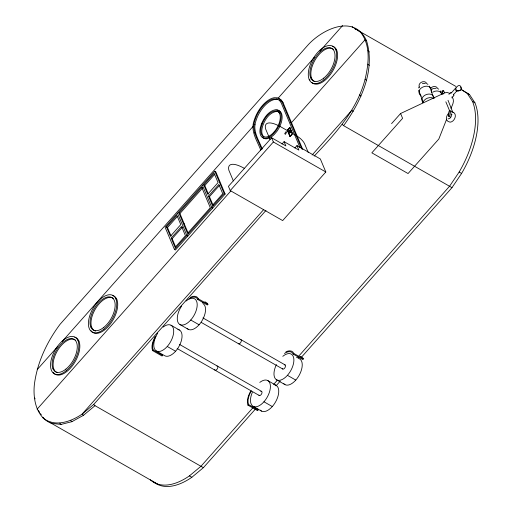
<?xml version="1.0" encoding="UTF-8"?>
<svg xmlns="http://www.w3.org/2000/svg" width="512" height="512" viewBox="0 0 512 512"><rect width="100%" height="100%" fill="white"/><g stroke="black" fill="none" stroke-linecap="round" stroke-linejoin="round"><path stroke-width="0.77" d="M157.421 483.974L51.488 423.379C36.262 417.453 32.838 399.098 34.368 384.589C37.165 362.579 46.835 342.016 60.019 324.346L308.608 44.32C323.571 28.467 354.579 14.144 366.547 40.806C375.635 70.605 360.8 101.766 343.616 125.67L451.981 187.654L461.594 173.434A71.552 37.427 -60.2 0 0 474.918 102.79L469.536 94.592L461.837 89.843M314.195 156.09C335.36 133.664 357.19 109.888 365.107 79.2C368.8 63.494 371.104 44.646 359.84 31.386M289.862 135.258L289.99 135.059M431.456 92.218C432.704 80.403 412.166 88.365 421.299 96.154M448.397 116.333L449.094 111.104L450.131 110.586L451.27 111.232M449.83 116.038L450.406 111.712M461.043 88.966L460.787 87.059M461.466 89.024C460.122 78.682 449.606 94.822 460.595 90.246M418.65 87.955L419.008 86.957M446.611 119.277L438.816 139.046L408.064 173.549L371.846 152.832L402.598 118.33L400.595 113.51L444.538 92.87L447.206 92.454L450.234 93.568M450.944 108.288C452.691 104.595 454.95 100.512 452.019 96.781M422.822 102.784C424.192 98.413 429.952 96.269 433.907 98.483M155.155 336.71C152.96 340.858 150.976 345.875 152.518 350.573L162.061 356.032L162.656 355.411L162.31 354.31M155.885 336.301C153.67 340.371 151.584 345.299 153.107 349.952L162.656 355.411M250.579 391.29C248.384 395.437 246.4 400.454 247.942 405.152L257.485 410.611L258.074 409.99L257.734 408.89M251.309 390.886C249.094 394.95 247.008 399.885 248.531 404.531L258.074 409.99M284.678 133.683L286.285 131.354M285.139 134.522L286.643 132.371M461.325 89.638L467.098 93.203L472.48 101.395A71.552 37.427 -60.2 0 1 459.155 172.038L449.549 186.259L299.014 355.827M430.31 88.691C431.738 86.246 436.102 85.459 437.555 88.25M204.89 301.747L207.411 303.373L207.93 304.32L207.36 305.005L197.818 299.546L198.381 298.861C197.165 295.578 192.934 295.757 190.438 297.382M300.314 356.326L302.829 357.952L303.354 358.899L302.784 359.584L293.242 354.125L293.805 353.44C292.589 350.157 288.358 350.336 285.862 351.962M448.506 115.187L449.261 115.072M37.197 369.594L57.894 346.278M62.144 341.498L253.19 126.285M314.522 57.203L277.99 98.349L281.171 99.821L283.021 102.547L302.771 149.517M319.814 51.245L342.579 25.6M214.81 171.226L165.088 227.232L174.445 249.485L175.418 250.042L225.139 194.042L215.782 171.782L214.81 171.226L224.16 193.485L225.139 194.042M166.515 226.989L176.87 215.322L180.768 224.595L170.413 236.262L166.515 226.989L167.488 227.546L171.085 236.109M201.734 187.322L210.31 207.725L187.52 233.389L178.944 212.992L201.734 187.322L202.707 187.878L179.917 213.549L188.186 233.222M203.802 184.986L214.163 173.318L218.061 182.592L207.699 194.259L203.802 184.986L204.774 185.542L208.378 194.106M167.488 227.546L177.331 216.467M204.774 185.542L214.618 174.458M171.194 238.118L181.549 226.451L185.446 235.725L175.091 247.392L171.194 238.118L172.166 238.675L175.763 247.238M208.48 196.115L218.842 184.448L222.739 193.722L212.378 205.389L208.48 196.115L209.453 196.672L213.056 205.235M172.166 238.675L182.522 227.008M209.453 196.672L219.296 185.587M281.99 144.026L284.09 141.658L285.882 145.92L271.584 137.741L228.442 186.336L230.227 190.579L282.675 220.582L325.818 171.987L320.339 158.957L296.979 145.594L294.874 147.962M174.445 249.485L224.16 193.485M230.227 190.579L273.37 141.984L271.584 137.741M37.082 409.21L230.912 190.88M287.718 129.773L289.376 127.904A0.659 0.346 -60.2 0 1 289.946 127.808L292.41 133.44A0.659 0.346 -60.2 0 1 292.147 134.278L290.49 136.147A0.659 0.346 -60.2 0 1 289.92 136.243L287.462 130.605A0.659 0.346 -60.2 0 1 287.718 129.773L289.498 127.974A0.659 0.346 -60.2 0 1 290.067 127.878M289.798 136.173A0.659 0.346 -60.2 0 0 290.368 136.077L292.026 134.208A0.659 0.346 -60.2 0 0 292.288 133.37L289.946 127.808M263.776 209.491L82.15 414.08C70.822 421.83 54.106 427.821 42.464 417.408M312.122 155.034L351.898 110.221L353.222 111.45M255.866 408.57L203.392 467.68L95.021 405.69L83.475 415.302L82.15 414.08L93.696 404.467L265.965 210.419M448.902 94.362L450.63 92.454L451.642 92.723M451.149 93.133L455.846 87.827M453.293 94.931L456.947 90.803M451.846 97.869L453.952 95.488L453.382 94.176M252.902 407.77L200.954 466.285L189.408 475.898A71.552 37.427 -60.2 0 1 150.278 479.75M273.574 384.486L277.28 380.307M276.006 385.882L280.243 381.101M301.446 357.222L451.981 187.654M391.584 123.622L400.595 113.51M460.742 89.51C459.776 90.963 457.075 91.437 456.224 89.651M152.518 350.573L153.107 349.952M247.942 405.152L248.531 404.531M449.133 112.826C445.978 115.283 444.685 121.485 450.157 122.176C454.989 121.786 458.24 112.672 451.597 111.84L450.842 111.878M152.71 481.146A71.552 37.427 -60.2 0 0 191.84 477.286L203.392 467.68M431.482 89.587L433.203 88.474L436.205 88.294M189.037 298.918C191.501 296.896 196.352 295.814 197.818 299.546M284.461 353.498C286.925 351.482 291.776 350.394 293.242 354.125M50.163 422.157L51.488 423.379L61.05 424.416L71.93 421.67L83.475 415.302M432.685 92.211C435.654 90.138 441.037 90.464 442.131 94.464M296.544 357.581L298.874 357.056M422.381 83.661L425.382 83.482M202.323 302.63L203.45 302.477M277.92 99.552L274.778 99.469A21.043 11.008 -60.2 0 0 256.038 120.576C252.051 130.605 258.816 140.032 262.278 149.043M448.109 118.707L448.467 118.867C450.528 118.662 452.288 115.667 451.123 113.862L451.974 114.349M280.448 100.922L276.947 98.995L273.805 98.912A21.043 11.008 -60.2 0 0 255.066 120.019C250.989 130.317 258.157 139.93 261.6 149.197M437.85 88.659L438.752 89.171M427.034 83.846L427.93 84.358M354.854 28.653L455.942 86.47M467.098 93.203L469.536 94.592M472.48 101.395L474.918 102.79M453.773 112.666L452.704 112.058L448.006 100.262M335.706 49.619L336.685 50.176M448.685 116.141L450.637 117.261M310.682 77.811L311.654 78.368M309.19 79.488L310.163 80.045M459.155 172.038L461.594 173.434M260.768 150.125C257.094 140.646 250.042 130.707 254.253 120.16A22.368 11.699 -60.2 0 1 274.176 97.715L277.51 97.811L280.198 99.264L282.048 101.99L283.021 102.547M276.55 98.989L277.523 99.546M290.502 122.099L291.475 122.656L365.222 39.578L366.547 40.806M254.131 124.243L255.104 124.8M284.09 141.658L298.88 150.112L296.979 145.594M273.37 141.984L325.818 171.987M254.726 132.838L255.699 133.395M212.704 208.038L211.731 207.482L202.381 185.229M178.944 212.992L179.917 213.549M183.232 223.194L184.205 223.75M187.846 236.045L186.874 235.488L177.517 213.229M198.381 298.861L207.93 304.32M293.805 353.44L303.354 358.899M202.957 317.926L285.094 364.909M201.318 322.451L282.771 369.037M190.746 320.013L199.091 324.781M287.443 375.322L295.782 380.09M179.968 324.563L188.307 329.331M276.666 379.866L285.005 384.64M171.014 325.235L179.36 330.003M267.712 380.538L276.051 385.312M115.846 298.835L116.819 299.392M179.462 344.39L261.606 391.373M177.139 348.518L259.277 395.501M167.258 346.477L175.597 351.245M263.949 401.779L272.294 406.554M156.474 351.021L164.819 355.795A14.803 7.744 -60.2 0 0 179.578 345.312A14.803 7.744 -60.2 0 0 177.888 329.53M253.171 406.33L261.51 411.104M90.816 327.027L91.789 327.584M77.958 340.55L78.931 341.107M52.928 368.742L53.901 369.299M189.408 475.898L191.84 477.286M354.752 28.653L356.032 29.44M357.318 30.234L358.598 31.027M359.885 31.821L361.165 32.608M352.147 26.63L353.466 27.859M367.974 50.733L369.299 51.962M367.936 64.205L369.261 65.427M365.107 79.2L366.432 80.422M359.661 94.842L360.979 96.064M342.291 124.442L343.616 125.67M93.696 404.467L95.021 405.69M70.605 420.448L71.93 421.67M34.33 398.054L35.213 398.874M59.731 423.194L61.05 424.416M279.475 100.365L281.242 102.97L300.045 147.706M38.406 410.438L39.648 412.326M40.474 413.587L41.306 414.848M42.963 417.37L43.789 418.63M426.739 83.437C424.525 79.245 416.864 83.206 419.622 87.456M422.97 102.554C417.843 95.603 432.973 89.798 434.035 98.266M308.23 152.429L304.563 143.706A7.642 2.419 41.6 0 0 297.094 136.166L281.242 127.098A29.523 9.35 41.6 0 0 265.6 128.915L270.067 139.546M282.048 101.99L301.798 148.96M287.584 130.675L289.92 136.243M233.35 180.909L228.883 170.278A29.523 9.35 41.6 0 1 244.525 168.461M445.843 101.805L449.779 111.232M443.699 90.938L444.518 92.909M442.048 91.488L443.136 94.118M440.32 90.957L441.101 93.171M429.498 86.144L430.541 89.101M430.803 89.85L433.389 97.19M418.784 90.298L419.565 92.518M419.827 93.254L423.123 102.624M276.89 110.214A15.789 8.262 -60.2 0 1 276.742 131.578L274.176 134.56A15.789 8.262 -60.2 0 1 262.259 136.966M264 136.87A14.464 7.565 -60.2 0 1 262.125 128.013C263.981 120.902 268.621 112.806 276.435 111.418A14.464 7.565 -60.2 0 1 279.968 113.12M287.597 130.278A0.659 0.346 -60.2 0 1 287.84 129.837M288.819 130.803A1.683 0.883 -60.2 0 1 290.598 130.4A1.683 0.883 -60.2 0 1 289.203 132.877A1.683 0.883 -60.2 0 1 288.608 131.187M289.094 130.963A1.683 0.883 -60.2 0 1 290.778 130.298A1.683 0.883 -60.2 0 1 290.061 132.621A1.683 0.883 -60.2 0 1 288.627 132.48M289.075 130.88A0.71 0.371 -60.2 0 1 289.722 130.918A0.71 0.371 -60.2 0 1 289.12 131.891A0.71 0.371 -60.2 0 1 288.845 131.258M289.498 130.848A0.71 0.371 -60.2 0 1 289.952 131.155A0.71 0.371 -60.2 0 1 289.376 132.019A0.71 0.371 -60.2 0 1 289.024 131.558M240.128 339.667A2.368 1.242 -60.2 0 1 240.96 342.093A2.368 1.242 -60.2 0 1 238.272 343.386M202.848 303.539A14.803 7.744 -60.2 0 1 201.645 321.376A14.803 7.744 -60.2 0 1 187.123 328.365M186.099 301.018A14.803 7.744 -60.2 0 1 196.902 307.782A14.803 7.744 -60.2 0 1 181.568 325.05A14.803 7.744 -60.2 0 1 181.574 306.118M216.928 366.042A2.368 1.242 -60.2 0 1 217.242 368.96A2.368 1.242 -60.2 0 1 214.701 369.555M163.098 327.091A14.803 7.744 -60.2 0 1 173.37 334.451A14.803 7.744 -60.2 0 1 158.214 351.526A14.803 7.744 -60.2 0 1 157.683 333.19M260.806 391.392A2.368 1.242 -60.2 0 1 261.638 393.824A2.368 1.242 -60.2 0 1 258.95 395.117M259.789 382.4A14.803 7.744 -60.2 0 1 270.272 388.512A14.803 7.744 -60.2 0 1 256.627 406.707A14.803 7.744 -60.2 0 1 252.346 392.333M274.586 384.838A14.803 7.744 -60.2 0 1 275.59 401.901A14.803 7.744 -60.2 0 1 260.326 410.131M284.294 364.928A2.368 1.242 -60.2 0 1 285.517 366.054A2.368 1.242 -60.2 0 1 283.987 368.781A2.368 1.242 -60.2 0 1 282.362 368.358M282.797 356.326A14.803 7.744 -60.2 0 1 293.76 362.048A14.803 7.744 -60.2 0 1 279.674 380.32A14.803 7.744 -60.2 0 1 276.448 364.563M298.08 358.374A14.803 7.744 -60.2 0 1 299.085 375.437A14.803 7.744 -60.2 0 1 283.814 383.674M442.624 91.923A0.87 0.691 -22.5 0 1 442.061 91.117A0.87 0.691 -22.5 0 1 443.123 90.502A0.87 0.691 -22.5 0 1 443.686 91.309M314.829 81.658A18.688 9.779 -60.2 0 1 315.13 59.917A18.688 9.779 -60.2 0 1 333.645 49.574M332.41 46.24A21.056 11.014 -60.2 0 1 333.107 70.362A21.056 11.014 -60.2 0 1 311.91 82.605M95.584 331.078A18.688 9.779 -60.2 0 1 94.669 310.202A18.688 9.779 -60.2 0 1 113.28 298.394M112.544 295.462A21.056 11.014 -60.2 0 1 112.544 320.768A21.056 11.014 -60.2 0 1 91.066 330.688M57.075 372.589A18.688 9.779 -60.2 0 1 57.075 351.379A18.688 9.779 -60.2 0 1 75.392 340.102M74.662 337.171A21.056 11.014 -60.2 0 1 74.656 362.477A21.056 11.014 -60.2 0 1 53.178 372.397M261.37 124.077L260.288 127.776A15.789 8.262 -60.2 0 0 273.197 134.003L275.77 131.021A15.789 8.262 -60.2 0 0 275.917 109.658C268.621 110.746 264.051 117.792 261.37 124.077M262.144 124.064L261.152 127.456A14.464 7.565 -60.2 0 0 272.973 133.158L275.328 130.432A14.464 7.565 -60.2 0 0 275.462 110.861C268.781 111.859 264.595 118.31 262.144 124.064M323.68 78.163A18.688 9.779 -60.2 0 0 332.672 49.018A18.688 9.779 -60.2 0 0 310.995 66.477A18.688 9.779 -60.2 0 0 323.68 78.163M323.84 79.885A21.056 11.014 -60.2 0 0 333.965 47.053A21.056 11.014 -60.2 0 0 309.549 66.72A21.056 11.014 -60.2 0 0 323.84 79.885M103.814 327.379A18.688 9.779 -60.2 0 0 112.806 298.24A18.688 9.779 -60.2 0 0 91.13 315.693A18.688 9.779 -60.2 0 0 103.814 327.379M103.974 329.101A21.056 11.014 -60.2 0 0 114.099 296.275A21.056 11.014 -60.2 0 0 89.683 315.942A21.056 11.014 -60.2 0 0 103.974 329.101M65.933 369.094A18.688 9.779 -60.2 0 0 74.918 339.949A18.688 9.779 -60.2 0 0 53.248 357.408A18.688 9.779 -60.2 0 0 65.933 369.094M66.086 370.816A21.056 11.014 -60.2 0 0 76.211 337.984A21.056 11.014 -60.2 0 0 51.795 357.651A21.056 11.014 -60.2 0 0 66.086 370.816"/></g></svg>
